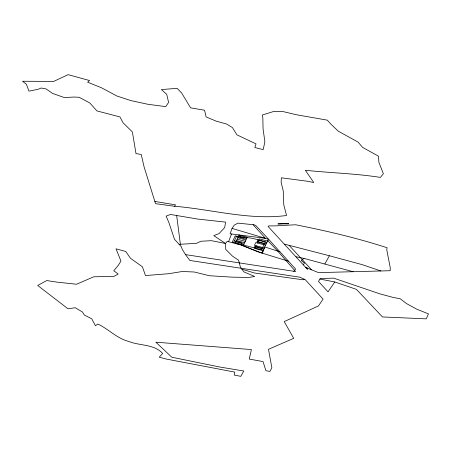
<?xml version="1.0" encoding="UTF-8"?>
<svg xmlns="http://www.w3.org/2000/svg" width="451" height="451" viewBox="0 0 451 451"><rect width="100%" height="100%" fill="white"/><g stroke="black" fill="none" stroke-linecap="round" stroke-linejoin="round"><path stroke-width="0.68" d="M179.047 244.329L196.394 243.354L200.937 241.251L211.434 240.682L225.562 243.489L227.18 241.358L241.308 245.079L257.825 251.788L262.482 253.231L264.743 246.934L279.947 251.81L295.636 269.095L293.753 271.271L185.502 254.618L182.362 249.459L181.212 246.562L174.492 239.295L168.984 222.822L166.143 216.125L170.427 214.456L198.023 219.113L225.562 222.112L224.711 227.53L219.085 233.584L213.751 235.619L225.562 243.489L225.737 249.364L232.423 256.083L238.596 260.244L240.428 267.172L243.906 271.891L254.691 276.463L248.952 277.461L231.972 277.145L209.343 275.724L194.325 272.009L182.345 271.485L168.601 273.718L145.481 275.561L142.42 266.812L130.548 258.327L125.711 251.455L116.025 248.822L120.953 261.101L118.331 265.284L113.776 270.73L118.168 274.028L114.064 276.345L93.707 276.807L76.552 284.248L56.522 282.072L46.741 280.556L37.698 285.466L67.954 308.772L75.232 307.745L82.448 311.962L84.393 315.097L91.75 318.789L95.426 325.718L97.828 324.01C108.544 329.033 116.939 338.475 128.8 341.463C139.618 345.889 154.462 344.023 162.631 353.499L159.237 357.181L166.002 358.996L234.802 372.103L234.199 375.04L240.795 376.343L243.805 371.01L219.502 366.967L171.814 357.231L155.866 342.208L251.41 349.564L249.256 359.069L263.023 361.567L265.915 370.677L269.878 371.438L271.863 367.813L268.486 349.3L293.702 338.351L284.226 321.586L318.417 305.981L323.074 299.143L305.366 279.772L299.921 277.213L189.871 260.469L185.502 254.618M293.753 271.271L295.597 271.53L277.754 251.128L267.747 240.62L268.779 239.413L255.807 225.534L254.071 224.801L237.925 223.121L234.199 225.173L232.051 228.409L230.083 233.781L265.504 238.342L268.779 239.413L279.947 251.81M228.572 241.725L231.543 233.973M233.624 242.418L236.6 236.161M241.043 244.391L241.809 242.779L234.39 240.806M244.448 237.22L243.89 238.404L236.471 236.431M254.122 247.87L254.888 246.263L262.285 248.23M257.972 239.769L256.969 241.883L264.365 243.85M256.106 245.733L254.804 248.473L262.978 250.643M257.403 242.999L259.353 238.9L267.528 241.076M268.379 239.284L261.845 253.034L241.308 245.079M324.838 263.982L329.377 255.751L362.198 264.652L380.858 270.972L390.2 270.718L390.216 267.522L386.721 249.612L387.138 247.768C357.203 238.021 326.609 230.901 295.771 224.784C286.797 225.105 277.85 226.103 268.869 225.883L268.108 226.492L307.537 269.439L307.39 268.131L305.733 267.454L318.513 272.63L380.858 270.972M303.382 264.889L304.442 263.096L301.24 260.492L304.019 258.406L353.201 271.756M319.922 279.056L318.491 281.413L328.029 291.865L334.772 281.971L356.448 289.367L382.459 316.94L426.28 318.863L428.45 313.873L416.696 309.144L406.526 303.579L400.212 298.731L393.435 297.513L379.911 293.86L333.639 278.132L320.238 278.549L319.922 279.056L334.772 281.971M174.498 206.259C211.716 209.303 249.031 220.415 286.543 215.505L283.792 204.839L283.222 190.773L281.148 182.435L281.339 177.795L308.123 181.336L313.766 182.548L305.355 170.264C330.346 172.953 355.546 173.483 380.39 177.401L383.378 173.731L378.885 162.281L378.462 156.164L362.649 147.421L358.066 142.104L338.351 131.213L330.859 124.16L327.347 120.163L296.206 114.712L282.461 111.431L273.616 111.504L262.279 115.033L262.848 117.756L263.051 128.721L264.878 141.823L263.17 149.625L254.826 147.528L256.038 143.875L236.933 134.849L232.383 127.537L226.543 124.014L216.159 121.127L206.096 116.91L204.585 110.23L190.604 107.857L181.652 93.002L177.158 88.345L161.373 89.58L166.718 94.327L168.589 102.4L165.754 106.633L148.007 104.305L130.875 100.596L116.888 96.007L101.283 87.669L87.646 82.234L89.54 80.537L68.14 74.657L53.68 81.411L22.55 81.248L26.367 84.224L28.982 91.153L38.262 89.264L41.114 88.013L46.075 88.903L52.57 93.425L64.375 97.579L73.93 97.033L79.167 97.286L89.828 102.98L96.909 110.907L119.943 116.933L123.084 122.773L132.397 131.968L135.988 153.605L141.231 154.462L144.128 167.039L155.544 203.672L174.503 206.276L175.591 204.872L154.845 201.434M304.2 279.22L302.92 279.795L254.494 272.996L241.905 269.179M304.019 258.406L295.991 256.766M284.502 244.138L329.377 255.751M258.705 240.265L266.879 242.441M238.432 236.414L246.607 238.59M258.051 241.635L266.231 243.811M237.784 237.784L245.958 239.955M265.577 245.175L255.768 242.565L254.465 245.299L264.28 247.909M237.13 239.148L245.31 241.324M236.482 240.518L244.656 242.689M235.834 241.883L244.008 244.059M255.452 247.103L263.626 249.279M232.051 228.409L265.504 238.342L253.073 224.728M262.482 253.231L288.46 261.225M311.613 269.839L289.125 245.338M176.668 215.51L180.377 244.273M235.174 235.969L232.276 242.063L261.518 249.837L265.374 241.736L252.481 238.308L235.174 235.969M239.081 235.044L235.185 243.252L243.36 245.423L247.261 237.22L239.081 235.044M288.437 223.307L277.912 223.938L288.589 223.876L288.437 223.307"/></g></svg>
